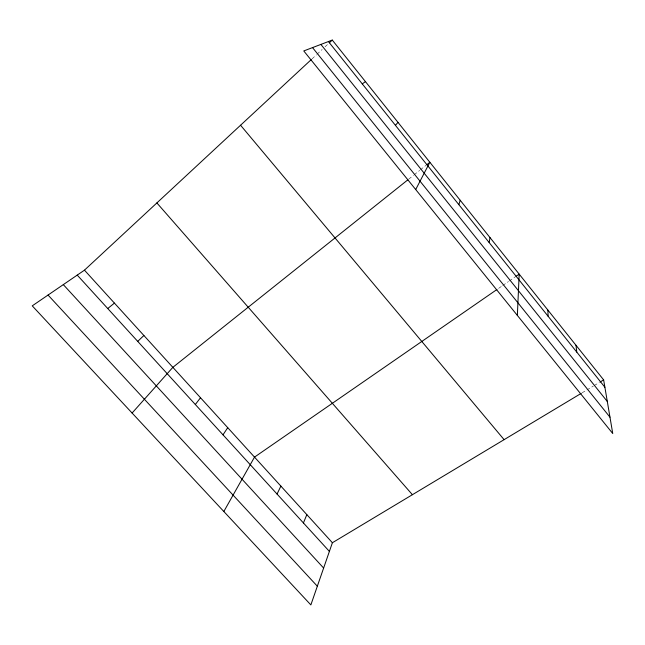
<?xml version="1.0" encoding="UTF-8"?>
<svg xmlns="http://www.w3.org/2000/svg" width="645" height="645" viewBox="0 0 645 645"><rect width="100%" height="100%" fill="white"/><g stroke="black" fill="none" stroke-linecap="round" stroke-linejoin="round"><path stroke-width="0.48" stroke-dasharray="3.23 2.42" d="M312.019 58.897L316.364 54.865M317.082 54.188L322.153 49.488M325.048 46.803L328.668 43.441M408.72 179.149L413.421 175.4M414.203 174.771L419.685 170.401M420.467 169.772L425.95 165.402M498.609 288.355L501.907 286.082M502.729 285.517L508.486 281.534M509.308 280.962L515.073 276.979M582.104 392.821L593.303 386.105M594.166 385.589L599.334 382.485"/><path stroke-width="0.97" d="M517.355 315.405L519.185 274.133L515.895 276.415M489.184 242.576L489.974 237.553M458.853 204.65L460.199 200.273M581.25 393.345L332.393 542.735L310.858 604.921L32.25 305.851L84.463 270.166L311.293 59.566M303.424 522.95L306.835 514.646M277.052 494.046L280.881 486.104M415.711 189.541L429.86 162.274L426.732 164.773M223.831 511.501L254.509 457.12L496.964 289.5M223.009 434.835L227.725 427.667M195.33 404.504L200.506 397.747M395.433 125.356L397.989 122.356M132.096 413.034L172.852 367.344L407.938 179.77M137.724 341.382L143.883 335.497M329.385 42.764L332.28 40.079L603.639 379.897L612.75 433.529L303.771 50.939L332.28 40.079M107.739 308.528L114.423 303.11M362.272 83.882L365.465 81.633M600.197 381.969L603.639 379.897M48.044 295.055L317.34 586.216M63.315 284.622L323.629 568.051M77.239 275.109L329.393 551.402M84.463 270.166L332.393 542.735M156.88 202.933L412.413 494.699M240.561 125.235L504.1 439.656M312.535 47.601L609.968 417.178M320.887 44.416L607.308 401.48M328.418 41.554L604.889 387.25M576.001 345.293L576.767 352.097M547.855 310.043L548.121 316.276"/></g></svg>
